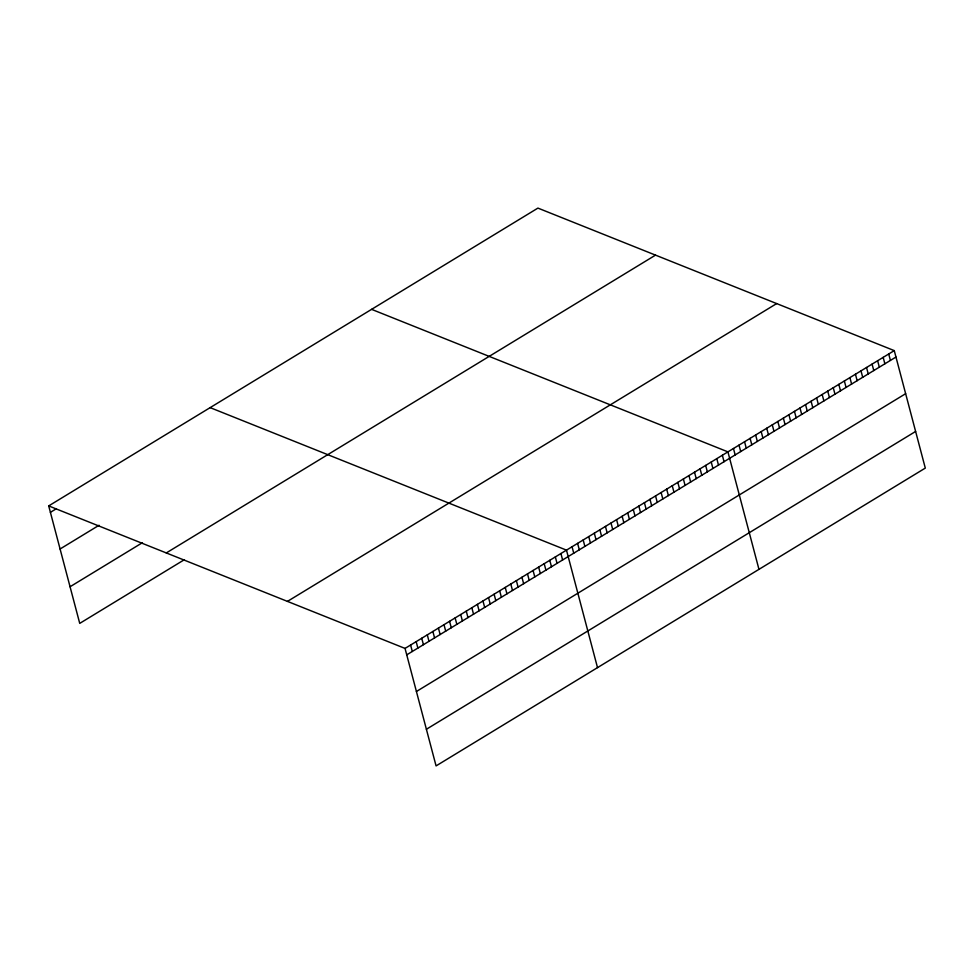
<?xml version="1.0" encoding="UTF-8"?>
<svg xmlns="http://www.w3.org/2000/svg" width="974" height="974" viewBox="0 0 974 974"><rect width="100%" height="100%" fill="white"/><g stroke="black" fill="none" stroke-linecap="round" stroke-linejoin="round"><path stroke-width="1.46" d="M48.7 505.908L537.928 208.095L894.266 350.616L925.3 468.092L436.072 765.905L405.038 648.416L48.7 505.908L79.734 623.384L184.403 559.673M50.404 512.348L55.968 508.964M60.084 548.995L99.056 525.266M70.055 586.75L142.435 542.688M166.286 552.94L655.514 255.127M287.44 601.396L776.668 303.584M405.038 648.416L894.266 350.616M406.73 654.857L895.958 357.056M416.409 691.503L905.637 393.691M426.393 729.258L915.621 431.445M371.593 309.355L727.919 451.863L758.965 569.352M210.141 407.631L566.478 550.14L597.512 667.628M888.714 353.988L890.419 360.429M883.174 357.361L884.867 363.801M877.623 360.733L879.327 367.174M872.083 364.118L873.788 370.558M866.531 367.49L868.236 373.931M860.992 370.863L862.696 377.303M855.452 374.235L857.144 380.676M849.9 377.608L851.605 384.048M844.361 380.992L846.065 387.433M838.809 384.365L840.513 390.805M833.269 387.737L834.974 394.178M827.73 391.11L829.422 397.55M822.178 394.494L823.882 400.935M816.638 397.867L818.343 404.307M811.086 401.239L812.791 407.68M805.547 404.612L807.251 411.052M800.007 407.984L801.699 414.425M794.455 411.369L796.16 417.809M788.916 414.741L790.62 421.182M783.364 418.114L785.068 424.554M777.824 421.486L779.529 427.927M772.285 424.871L773.977 431.312M766.733 428.243L768.437 434.684M761.193 431.616L762.898 438.057M755.641 434.988L757.346 441.429M750.102 438.361L751.806 444.801M744.562 441.746L746.254 448.186M739.01 445.118L740.715 451.559M733.471 448.49L735.163 454.931M722.355 455.26L724.059 461.7M716.791 458.644L718.495 465.085M711.227 462.029L712.919 468.47M705.651 465.426L707.355 471.866M700.087 468.811L701.791 475.251M694.523 472.195L696.227 478.636M688.959 475.592L690.651 482.033M683.383 478.977L685.087 485.417M677.819 482.361L679.523 488.802M672.255 485.758L673.959 492.199M666.679 489.143L668.383 495.583M661.115 492.527L662.819 498.968M655.551 495.924L657.255 502.365M649.987 499.309L651.679 505.749M644.411 502.694L646.115 509.134M638.847 506.09L640.551 512.531M633.283 509.475L634.987 515.916M627.719 512.872L629.411 519.312M622.143 516.257L623.847 522.697M616.579 519.641L618.283 526.082M611.015 523.038L612.719 529.479M605.451 526.423L607.143 532.863M599.874 529.807L601.579 536.248M594.31 533.204L596.015 539.645M588.746 536.589L590.451 543.029M583.183 539.973L584.875 546.414M577.606 543.37L579.311 549.811M572.042 546.755L573.747 553.195M560.914 553.536L562.607 559.977M555.338 556.921L557.043 563.362M549.774 560.306L551.479 566.746M544.21 563.702L545.915 570.143M538.646 567.087L540.339 573.528M533.07 570.472L534.775 576.912M527.506 573.869L529.211 580.309M521.942 577.253L523.647 583.694M516.378 580.638L518.071 587.078M510.802 584.035L512.507 590.475M505.238 587.419L506.943 593.86M499.674 590.804L501.379 597.245M494.11 594.201L495.803 600.641M488.534 597.586L490.239 604.026M482.97 600.982L484.675 607.423M477.406 604.367L479.111 610.808M471.842 607.752L473.534 614.192M466.266 611.148L467.97 617.589M460.702 614.533L462.407 620.974M455.138 617.918L456.843 624.358M449.574 621.315L451.266 627.755M443.998 624.699L445.702 631.14M438.434 628.084L440.138 634.524M432.87 631.481L434.574 637.921M427.306 634.865L428.998 641.306M421.73 638.25L423.434 644.691M416.166 641.647L417.87 648.087M410.602 645.031L412.306 651.472"/></g></svg>
